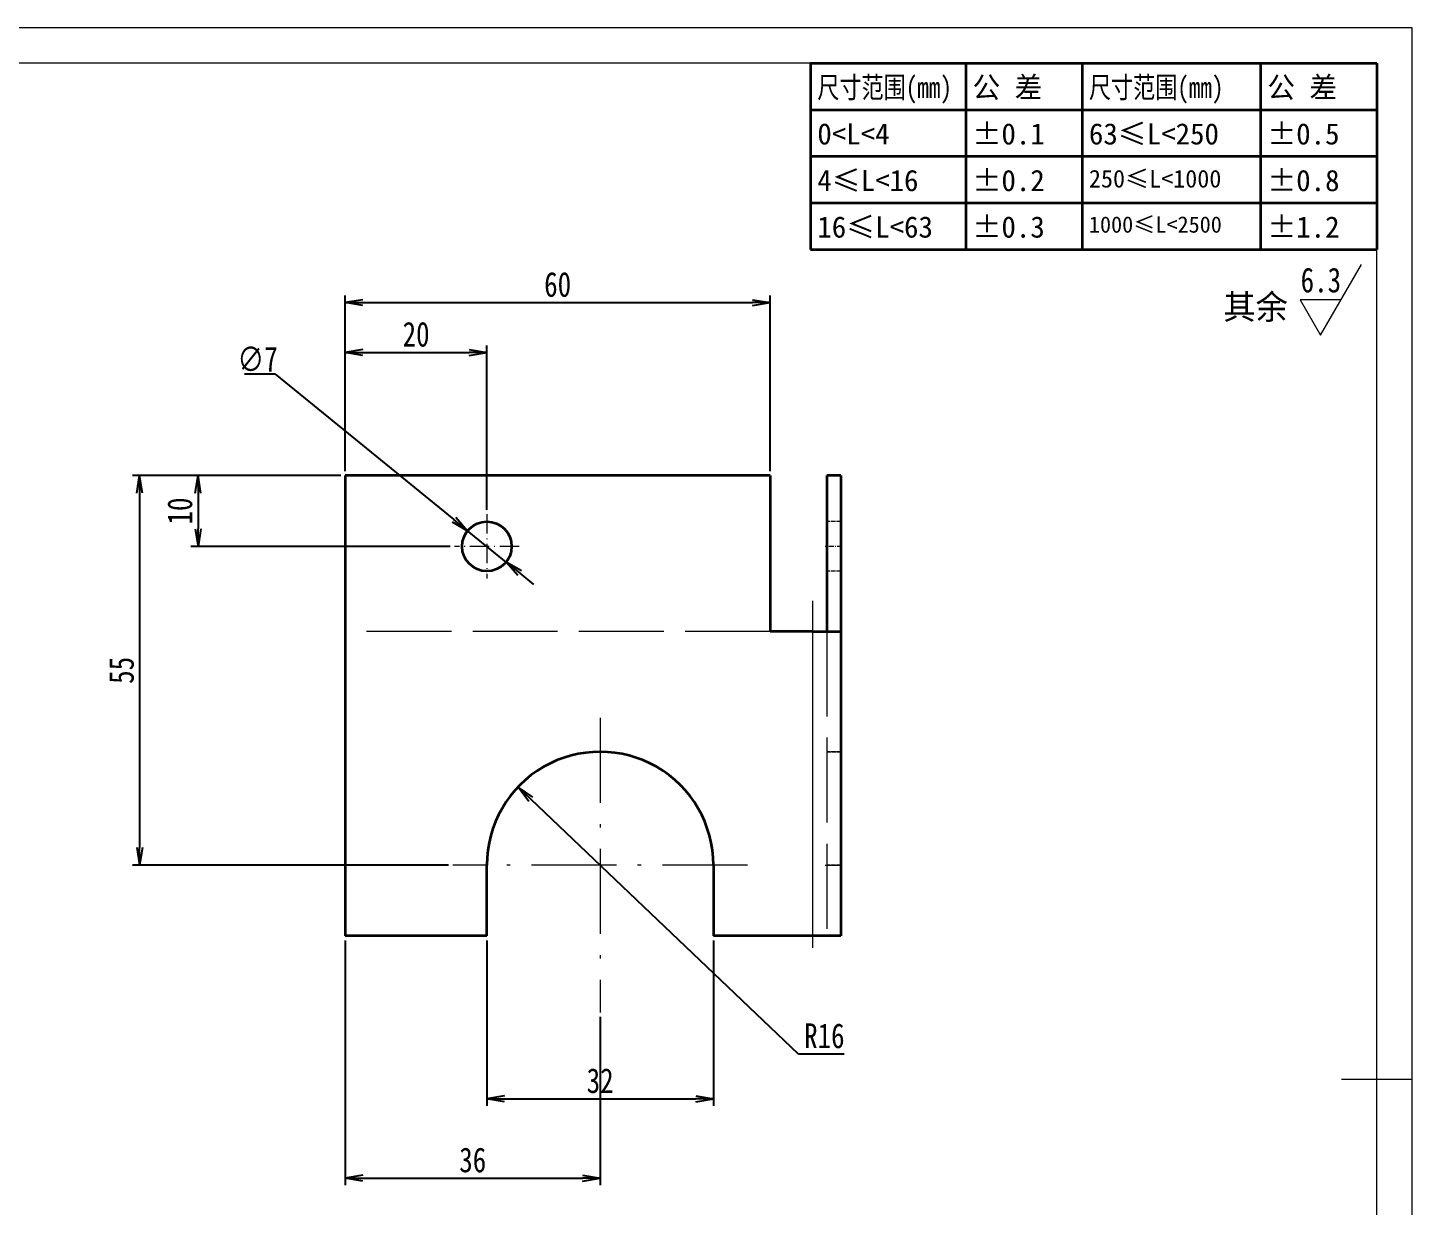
# Model space of a CAD drawing. Header units: millimetres. Extents: x -15766 to 80009, y -9701 to 15159.
# Drawn here: x 6816.6 to 7012.2, y 13384.3 to 13550.7 of the extents above; entities that cross this region are included whole.
import ezdxf
from ezdxf.enums import TextEntityAlignment as Align

# ---------------------------------------------------------------- set-up
doc = ezdxf.new("R2010")
doc.units = ezdxf.units.MM
for name, pattern in [('CENTER-HOKUTO_1', [16, 13, -1, 1, -1]), ('DASHDOT', [18.5, 12, -3, 0.5, -3]), ('DASHED', [15, 12, -3]), ('HIDDEN-HOKUTO_1', [2, 1, -1])]:
    doc.linetypes.add(name, pattern=pattern)
doc.layers.get('DEFPOINTS').update_dxf_attribs({"lineweight": 18})
for name, color, linetype, lineweight in [('AM_7', 2, 'CENTER-HOKUTO_1', 18), ('AM_HID', 1, 'HIDDEN-HOKUTO_1', 18), ('AM_VIS', 7, 'Continuous', 18), ('CDRAFT0', 7, 'Continuous', 18), ('DIM', 253, 'Continuous', 20), ('title_frame', 7, 'Continuous', 18), ('word_dim', 9, 'Continuous', 18), ('尺寸线层', 3, 'Continuous', 18), ('粗实线层', 7, 'Continuous', 35), ('粗实线层_1', 7, 'Continuous', 15)]:
    doc.layers.add(name, color=color, linetype=linetype, lineweight=lineweight)
doc.styles.add('DIM', font='', dxfattribs={"width": 0.8})
doc.styles.get('DIM').set_extended_font_data('NSimSun')
doc.dimstyles.new('1-1$0', dxfattribs={"dimtxt": 3.5, "dimasz": 2.5, "dimexe": 1, "dimexo": 0.625, "dimgap": 0.8, "dimtad": 1, "dimdsep": 46, "dimtxsty": 'DIM', "dimblk": 'OPEN', "dimcen": 0, "dimdle": 5, "dimclrd": 256, "dimclre": 256, "dimclrt": 3, "dimazin": 3, "dimtfac": 0.5, "dimtmove": 0, "dimatfit": 3, "dimldrblk": 'OPEN', "dimfxl": 0, "dimtolj": 1, "dimarcsym": 0})
doc.dimstyles.new('1-1$3', dxfattribs={"dimtxt": 3.5, "dimasz": 2.5, "dimexe": 1, "dimexo": 0.625, "dimgap": 0.3, "dimtad": 1, "dimtih": 1, "dimtoh": 1, "dimdsep": 46, "dimtxsty": 'DIM', "dimblk": 'OPEN', "dimcen": 0, "dimdle": 5, "dimclrd": 256, "dimclre": 256, "dimclrt": 3, "dimazin": 3, "dimtfac": 0.5, "dimtmove": 0, "dimatfit": 3, "dimldrblk": 'OPEN', "dimfxl": 0, "dimtolj": 1, "dimarcsym": 0})
doc.dimstyles.new('1-1$4', dxfattribs={"dimtxt": 3.5, "dimasz": 2.5, "dimexe": 1, "dimexo": 0.625, "dimgap": 0.8, "dimtad": 1, "dimtih": 1, "dimtoh": 1, "dimzin": 12, "dimdsep": 46, "dimtxsty": 'DIM', "dimblk": 'OPEN', "dimcen": 0, "dimdle": 5, "dimclrd": 256, "dimclre": 256, "dimclrt": 3, "dimazin": 3, "dimtfac": 0.5, "dimtmove": 0, "dimatfit": 3, "dimldrblk": 'OPEN', "dimfxl": 0, "dimtolj": 1, "dimarcsym": 0})

# ---------------------------------------------------------------- blocks, each defined once
blk = doc.blocks.new('*X586')
at = {"layer": 'CDRAFT0'}
for p, q in [((420, 297), (0, 297)), ((420, 0), (420, 297))]:
    blk.add_line(p, q, dxfattribs=at)
at = {"layer": '粗实线层_1'}
for p, q in [((415, 292), (25, 292)), ((415, 5), (415, 292)), ((420, 148.5), (410, 148.5))]:
    blk.add_line(p, q, dxfattribs=at)
blk = doc.blocks.new('自由公差_1')
at = {"layer": '粗实线层'}
for p, q in [((-80, 0), (0, 0)), ((-80, 0), (-80, -26.3)), ((-58.08, 0), (-58.08, -26.3)), ((-41.64, 0), (-41.64, -26.3)), ((-16.44, 0), (-16.44, -26.3)), ((0, 0), (0, -26.3)), ((-80, -6.58), (0, -6.58)), ((-80, -13.15), (0, -13.15)), ((-80, -19.73), (0, -19.73)), ((-80, -26.3), (0, -26.3))]:
    blk.add_line(p, q, dxfattribs=at)
at = {"layer": '尺寸线层', "linetype": 'Continuous', "attachment_point": 1, "line_spacing_factor": 0.9}
for s, insert, char_height, width in [('{\\W0.8;尺寸范围(mm)}', (-79.04, -1.92), 3, 22.6032), ('公 差', (-57.12, -1.92), 3, 22.6032), ('{\\W0.8;尺寸范围(mm)}', (-40.68, -1.92), 3, 22.6032), ('公 差', (-15.48, -1.92), 3, 22.6032), ('0<L<4', (-79.04, -8.49), 3, 22.6032), ('%%P0.1', (-57.12, -8.49), 3, 12.7119), ('63≤L<250', (-40.68, -8.49), 3, 22.6032), ('%%P0.5', (-15.48, -8.49), 3, 12.5771), ('4≤L<16', (-79.04, -15.07), 3, 22.6032), ('%%P0.2', (-57.12, -15.07), 3, 12.4769), ('250≤L<1000', (-40.68, -15.07), 2.5, 22.6032), ('%%P0.8', (-15.48, -15.07), 3, 13.0759), ('16≤L<63', (-79.04, -21.64), 3, 22.6032), ('%%P0.3', (-57.12, -21.64), 3, 12.7119), ('1000≤L<2500', (-40.68, -21.64), 2.3, 22.6032), ('%%P1.2', (-15.48, -21.64), 3, 12.8764)]:
    blk.add_mtext(s, dxfattribs=dict(at, insert=insert, char_height=char_height, width=width))
blk = doc.blocks.new('_OPEN')
at = {"color": 0, "linetype": 'ByBlock', "lineweight": -2}
for p, q in [((-1, 0.166667), (0, 0)), ((-1, -0.166667), (0, 0)), ((0, 0), (-1, 0))]:
    blk.add_line(p, q, dxfattribs=at)
blk = doc.blocks.new('*D878')
at = {"layer": 'DEFPOINTS', "color": 0, "transparency": 16777216}
for p in [(6881.51, 13504.88), (6861.51, 13487.49), (6881.51, 13482.04)]:
    blk.add_point(p, dxfattribs=at)
at = {"layer": 'word_dim', "linetype": 'Continuous', "lineweight": -2, "transparency": 16777216}
for p, q in [((6861.51, 13488.12), (6861.51, 13505.88)), ((6881.51, 13482.67), (6881.51, 13505.88)), ((6864.01, 13504.88), (6879.01, 13504.88))]:
    blk.add_line(p, q, dxfattribs=at)
at = {"layer": 'word_dim', "lineweight": -2, "transparency": 16777216, "xscale": 2.5, "yscale": 2.5, "zscale": 2.5, "rotation": 180}
blk.add_blockref('_OPEN', (6861.51, 13504.88), dxfattribs=at)
at = {"layer": 'word_dim', "lineweight": -2, "transparency": 16777216, "xscale": 2.5, "yscale": 2.5, "zscale": 2.5}
blk.add_blockref('_OPEN', (6881.51, 13504.88), dxfattribs=at)
at = {"layer": 'word_dim', "color": 3, "transparency": 16777216, "insert": (6871.51, 13507.43), "char_height": 3.5, "attachment_point": 5, "style": 'DIM'}
blk.add_mtext('\\A1;20', dxfattribs=at)
blk = doc.blocks.new('*D879')
at = {"layer": 'DEFPOINTS', "color": 0, "transparency": 16777216}
for p in [(6921.51, 13511.91), (6861.51, 13487.49), (6921.51, 13487.49)]:
    blk.add_point(p, dxfattribs=at)
at = {"layer": 'word_dim', "linetype": 'Continuous', "lineweight": -2, "transparency": 16777216}
for p, q in [((6861.51, 13488.12), (6861.51, 13512.91)), ((6921.51, 13488.12), (6921.51, 13512.91)), ((6864.01, 13511.91), (6919.01, 13511.91))]:
    blk.add_line(p, q, dxfattribs=at)
at = {"layer": 'word_dim', "lineweight": -2, "transparency": 16777216, "xscale": 2.5, "yscale": 2.5, "zscale": 2.5, "rotation": 180}
blk.add_blockref('_OPEN', (6861.51, 13511.91), dxfattribs=at)
at = {"layer": 'word_dim', "lineweight": -2, "transparency": 16777216, "xscale": 2.5, "yscale": 2.5, "zscale": 2.5}
blk.add_blockref('_OPEN', (6921.51, 13511.91), dxfattribs=at)
at = {"layer": 'word_dim', "color": 3, "transparency": 16777216, "insert": (6891.51, 13514.46), "char_height": 3.5, "attachment_point": 5, "style": 'DIM'}
blk.add_mtext('\\A1;60', dxfattribs=at)
blk = doc.blocks.new('*D880')
at = {"layer": 'DEFPOINTS', "color": 0, "transparency": 16777216}
for p in [(6861.51, 13487.49), (6840.71, 13477.49), (6876.96, 13477.49)]:
    blk.add_point(p, dxfattribs=at)
at = {"layer": 'word_dim', "linetype": 'Continuous', "lineweight": -2, "transparency": 16777216}
for p, q in [((6860.88, 13487.49), (6839.71, 13487.49)), ((6840.71, 13484.99), (6840.71, 13479.99)), ((6876.33, 13477.49), (6839.71, 13477.49))]:
    blk.add_line(p, q, dxfattribs=at)
at = {"layer": 'word_dim', "lineweight": -2, "transparency": 16777216, "xscale": 2.5, "yscale": 2.5, "zscale": 2.5}
for p, rotation in [((6840.71, 13487.49), 90), ((6840.71, 13477.49), 270)]:
    blk.add_blockref('_OPEN', p, dxfattribs=dict(at, rotation=rotation))
at = {"layer": 'word_dim', "color": 3, "transparency": 16777216, "insert": (6838.16, 13482.49), "char_height": 3.5, "attachment_point": 5, "rotation": 90, "style": 'DIM'}
blk.add_mtext('\\A1;10', dxfattribs=at)
blk = doc.blocks.new('*D881')
at = {"layer": 'DEFPOINTS', "color": 0, "transparency": 16777216}
for p in [(6861.51, 13487.49), (6832.46, 13432.49), (6876.71, 13432.49)]:
    blk.add_point(p, dxfattribs=at)
at = {"layer": 'word_dim', "linetype": 'Continuous', "lineweight": -2, "transparency": 16777216}
for p, q in [((6860.88, 13487.49), (6831.46, 13487.49)), ((6832.46, 13484.99), (6832.46, 13434.99)), ((6876.08, 13432.49), (6831.46, 13432.49))]:
    blk.add_line(p, q, dxfattribs=at)
at = {"layer": 'word_dim', "lineweight": -2, "transparency": 16777216, "xscale": 2.5, "yscale": 2.5, "zscale": 2.5}
for p, rotation in [((6832.46, 13487.49), 90), ((6832.46, 13432.49), 270)]:
    blk.add_blockref('_OPEN', p, dxfattribs=dict(at, rotation=rotation))
at = {"layer": 'word_dim', "color": 3, "transparency": 16777216, "insert": (6829.91, 13459.99), "char_height": 3.5, "attachment_point": 5, "rotation": 90, "style": 'DIM'}
blk.add_mtext('\\A1;55', dxfattribs=at)
blk = doc.blocks.new('*D882')
at = {"layer": 'DEFPOINTS', "color": 0, "transparency": 16777216}
for p in [(6861.51, 13422.49), (6897.51, 13411.69), (6897.51, 13388.29)]:
    blk.add_point(p, dxfattribs=at)
at = {"layer": 'word_dim', "linetype": 'Continuous', "lineweight": -2, "transparency": 16777216}
for p, q in [((6861.51, 13421.87), (6861.51, 13387.29)), ((6897.51, 13411.07), (6897.51, 13387.29)), ((6864.01, 13388.29), (6895.01, 13388.29))]:
    blk.add_line(p, q, dxfattribs=at)
at = {"layer": 'word_dim', "lineweight": -2, "transparency": 16777216, "xscale": 2.5, "yscale": 2.5, "zscale": 2.5, "rotation": 180}
blk.add_blockref('_OPEN', (6861.51, 13388.29), dxfattribs=at)
at = {"layer": 'word_dim', "lineweight": -2, "transparency": 16777216, "xscale": 2.5, "yscale": 2.5, "zscale": 2.5}
blk.add_blockref('_OPEN', (6897.51, 13388.29), dxfattribs=at)
at = {"layer": 'word_dim', "color": 3, "transparency": 16777216, "insert": (6879.51, 13390.84), "char_height": 3.5, "attachment_point": 5, "style": 'DIM'}
blk.add_mtext('\\A1;36', dxfattribs=at)
blk = doc.blocks.new('*D883')
at = {"layer": 'DEFPOINTS', "color": 0, "transparency": 16777216}
for p in [(6881.51, 13422.49), (6913.51, 13422.49), (6913.51, 13399.48)]:
    blk.add_point(p, dxfattribs=at)
at = {"layer": 'word_dim', "linetype": 'Continuous', "lineweight": -2, "transparency": 16777216}
for p, q in [((6881.51, 13421.87), (6881.51, 13398.48)), ((6913.51, 13421.87), (6913.51, 13398.48)), ((6884.01, 13399.48), (6911.01, 13399.48))]:
    blk.add_line(p, q, dxfattribs=at)
at = {"layer": 'word_dim', "lineweight": -2, "transparency": 16777216, "xscale": 2.5, "yscale": 2.5, "zscale": 2.5, "rotation": 180}
blk.add_blockref('_OPEN', (6881.51, 13399.48), dxfattribs=at)
at = {"layer": 'word_dim', "lineweight": -2, "transparency": 16777216, "xscale": 2.5, "yscale": 2.5, "zscale": 2.5}
blk.add_blockref('_OPEN', (6913.51, 13399.48), dxfattribs=at)
at = {"layer": 'word_dim', "color": 3, "transparency": 16777216, "insert": (6897.51, 13402.03), "char_height": 3.5, "attachment_point": 5, "style": 'DIM'}
blk.add_mtext('\\A1;32', dxfattribs=at)
blk = doc.blocks.new('*D886')
at = {"layer": 'DEFPOINTS', "color": 0, "transparency": 16777216}
for p in [(6878.79, 13479.7), (6884.22, 13475.28)]:
    blk.add_point(p, dxfattribs=at)
at = {"layer": 'word_dim', "linetype": 'Continuous', "lineweight": -2, "transparency": 16777216}
for p, q in [((6847.25, 13501.88), (6851.56, 13501.88)), ((6851.56, 13501.88), (6876.85, 13481.28)), ((6884.22, 13475.28), (6878.79, 13479.7)), ((6886.16, 13473.71), (6888.1, 13472.13))]:
    blk.add_line(p, q, dxfattribs=at)
at = {"layer": 'word_dim', "lineweight": -2, "transparency": 16777216, "xscale": 2.5, "yscale": 2.5, "zscale": 2.5}
for p, rotation in [((6878.79, 13479.7), 320.8428782060068), ((6884.22, 13475.28), 140.8428782060068)]:
    blk.add_blockref('_OPEN', p, dxfattribs=dict(at, rotation=rotation))
at = {"layer": 'word_dim', "color": 3, "transparency": 16777216, "insert": (6849.11, 13503.93), "char_height": 3.5, "attachment_point": 5, "style": 'DIM'}
blk.add_mtext('\\A1;∅7', dxfattribs=at)
blk = doc.blocks.new('*D887')
at = {"layer": 'DEFPOINTS', "color": 0, "transparency": 16777216}
for p in [(6885.92, 13443.52), (6897.51, 13432.49)]:
    blk.add_point(p, dxfattribs=at)
at = {"layer": 'word_dim', "linetype": 'Continuous', "lineweight": -2, "transparency": 16777216}
for p, q in [((6925.54, 13405.82), (6887.73, 13441.8)), ((6932, 13405.82), (6925.54, 13405.82))]:
    blk.add_line(p, q, dxfattribs=at)
at = {"layer": 'word_dim', "lineweight": -2, "transparency": 16777216, "xscale": 2.5, "yscale": 2.5, "zscale": 2.5, "rotation": 136.4268101318165}
blk.add_blockref('_OPEN', (6885.92, 13443.52), dxfattribs=at)
at = {"layer": 'word_dim', "color": 3, "transparency": 16777216, "insert": (6929.18, 13408.37), "char_height": 3.5, "attachment_point": 5, "style": 'DIM'}
blk.add_mtext('\\A1;R16', dxfattribs=at)

msp = doc.modelspace()

# ---------------------------------------------------------------- linework, layer by layer
at = {"color": 7, "lineweight": 13}
msp.add_line((6927.50713, 13465.49376), (6927.50713, 13422.49376), dxfattribs=at)
at = {"layer": 'AM_7', "linetype": 'DASHDOT', "lineweight": 13, "ltscale": 0.227502}
msp.add_line((6881.50713, 13482.04381), (6881.50713, 13472.94371), dxfattribs=at)
at = {"layer": 'AM_7', "linetype": 'DASHDOT', "lineweight": 13, "ltscale": 0.227515}
msp.add_line((6886.05742, 13477.49376), (6876.95683, 13477.49376), dxfattribs=at)
at = {"layer": 'AM_7', "linetype": 'DASHDOT', "lineweight": 13, "ltscale": 0.06001}
for p, q in [((6931.70683, 13477.49376), (6929.30644, 13477.49376)), ((6929.30644, 13432.49376), (6931.70683, 13432.49376))]:
    msp.add_line(p, q, dxfattribs=at)
at = {"layer": 'AM_7', "linetype": 'DASHDOT', "lineweight": 13}
for p, q in [((6927.50713, 13469.79381), (6927.50713, 13418.19322)), ((6897.50713, 13453.29375), (6897.50713, 13411.69377)), ((6918.30742, 13432.49376), (6876.70683, 13432.49376))]:
    msp.add_line(p, q, dxfattribs=at)
at = {"layer": 'AM_HID', "linetype": 'DASHED', "lineweight": 13, "ltscale": 0.05}
for p, q in [((6931.50713, 13480.99376), (6929.50713, 13480.99376)), ((6931.50713, 13473.99376), (6929.50713, 13473.99376)), ((6929.50713, 13448.49376), (6931.50713, 13448.49376)), ((6931.50713, 13448.49376), (6929.50713, 13448.49376)), ((6931.50713, 13432.49376), (6929.50713, 13432.49376)), ((6931.50713, 13432.49376), (6929.50713, 13432.49376)), ((6929.50713, 13432.49376), (6931.50713, 13432.49376)), ((6931.50713, 13432.49376), (6929.50713, 13432.49376))]:
    msp.add_line(p, q, dxfattribs=at)
at = {"layer": 'AM_HID', "linetype": 'DASHED', "lineweight": 13}
for p, q in [((6921.50713, 13465.49376), (6861.50713, 13465.49376)), ((6927.50713, 13465.49376), (6927.50713, 13422.49376)), ((6927.50713, 13465.49376), (6927.50713, 13422.49376)), ((6927.50713, 13465.49376), (6927.50713, 13422.49376)), ((6929.50713, 13465.49376), (6929.50713, 13422.49376))]:
    msp.add_line(p, q, dxfattribs=at)
at = {"layer": 'AM_VIS', "lineweight": 35}
for p, q in [((6921.50713, 13487.49376), (6861.50713, 13487.49376)), ((6861.50713, 13487.49376), (6861.50713, 13422.49376)), ((6921.50713, 13487.49376), (6921.50713, 13465.49376)), ((6929.50713, 13487.49376), (6929.50713, 13465.49376)), ((6931.50713, 13487.49376), (6931.50713, 13465.49376)), ((6931.50713, 13465.49376), (6931.50713, 13422.49376)), ((6881.50713, 13422.49376), (6861.50713, 13422.49376))]:
    msp.add_line(p, q, dxfattribs=at)
at = {"layer": 'AM_VIS', "lineweight": 35, "ltscale": 0.05}
msp.add_line((6931.50713, 13487.49376), (6929.50713, 13487.49376), dxfattribs=at)
at = {"layer": 'AM_VIS', "lineweight": 35, "ltscale": 0.15}
msp.add_line((6927.50713, 13465.49376), (6921.50713, 13465.49376), dxfattribs=at)
at = {"layer": 'AM_VIS', "lineweight": 35, "ltscale": 0.1}
for p, q in [((6927.50713, 13465.49376), (6931.50713, 13465.49376)), ((6931.50713, 13422.49376), (6927.50713, 13422.49376))]:
    msp.add_line(p, q, dxfattribs=at)
at = {"layer": 'AM_VIS', "lineweight": 35, "ltscale": 0.25}
for p, q in [((6881.50713, 13422.49376), (6881.50713, 13432.49376)), ((6913.50713, 13432.49376), (6913.50713, 13422.49376))]:
    msp.add_line(p, q, dxfattribs=at)
at = {"layer": 'AM_VIS', "lineweight": 35, "ltscale": 0.35}
msp.add_line((6927.50713, 13422.49376), (6913.50713, 13422.49376), dxfattribs=at)
at = {"layer": 'AM_VIS', "lineweight": 35}
msp.add_circle((6881.50713, 13477.49376), 3.5, dxfattribs=at)
msp.add_arc((6897.50713, 13432.49376), 16, 0, 180.000005, dxfattribs=at)
at = {"layer": 'DIM'}
for p, q in [((6999.28577, 13507.30629), (7005.05927, 13517.30629)), ((7002.17252, 13512.30629), (6996.39901, 13512.30629)), ((6996.39901, 13512.30629), (6999.28577, 13507.30629))]:
    msp.add_line(p, q, dxfattribs=at)

# ---------------------------------------------------------------- block references
at = {"layer": 'title_frame'}
for name, p in [('*X586', (6592.23065, 13253.73384)), ('自由公差_1', (7007.23065, 13545.73384))]:
    msp.add_blockref(name, p, dxfattribs=at)

# ---------------------------------------------------------------- texts
at = {"layer": 'DIM', "color": 2, "style": 'DIM', "width": 0.8}
msp.add_attdef('6.3', text='0.0', height=3.5, dxfattribs=at).set_placement((7002.17252, 13512.30629), align=Align.BOTTOM_RIGHT)
at = {"layer": 'word_dim', "linetype": 'Continuous', "insert": (6985.5458, 13513.07215), "char_height": 3.5, "width": 10.860604, "attachment_point": 1}
msp.add_mtext('{\\C3;其余}', dxfattribs=at)

# ---------------------------------------------------------------- dimensions: what is measured, and where the dimension line sits
at = {"layer": 'word_dim', "color": 3}
for base, p1, p2, picture, middle in [((6921.50713, 13511.91475), (6861.50713, 13487.49376), (6921.50713, 13487.49376), '*D879', (6891.50713, 13514.46475)), ((6881.50713, 13504.87868), (6861.50713, 13487.49376), (6881.50713, 13482.04381), '*D878', (6871.50713, 13507.42868)), ((6897.50713, 13388.28579), (6861.50713, 13422.49376), (6897.50713, 13411.69377), '*D882', (6879.50713, 13390.83579)), ((6913.50713, 13399.48091), (6881.50713, 13422.49376), (6913.50713, 13422.49376), '*D883', (6897.50713, 13402.03091))]:
    dim = msp.add_linear_dim(base=base, p1=p1, p2=p2, dimstyle='1-1$0', dxfattribs=at)
    dim.commit()
    dim.dimension.update_dxf_attribs({"geometry": picture, "text_midpoint": middle})
dim = msp.add_diameter_dim_2p(p1=(6884.22109, 13475.28369), p2=(6878.79317, 13479.70383), dimstyle='1-1$3', dxfattribs=at)
dim.commit()
dim.dimension.update_dxf_attribs({"geometry": '*D886', "text_midpoint": (6849.10702, 13501.88279), "dimtype": 163})
for base, p2, picture, middle in [((6832.45802, 13432.49376), (6876.70683, 13432.49376), '*D881', (6829.90802, 13459.99376)), ((6840.70702, 13477.49376), (6876.95683, 13477.49376), '*D880', (6838.15702, 13482.49376))]:
    dim = msp.add_linear_dim(base=base, p1=(6861.50713, 13487.49376), p2=p2, angle=90, dimstyle='1-1$0', dxfattribs=at)
    dim.commit()
    dim.dimension.update_dxf_attribs({"geometry": picture, "text_midpoint": middle})
dim = msp.add_radius_dim(center=(6897.50713, 13432.49376), mpoint=(6885.91522, 13443.52225), dimstyle='1-1$4', dxfattribs=at)
dim.commit()
dim.dimension.update_dxf_attribs({"geometry": '*D887', "text_midpoint": (6929.18154, 13405.8211), "dimtype": 164})

doc.saveas('drawing.dxf')
